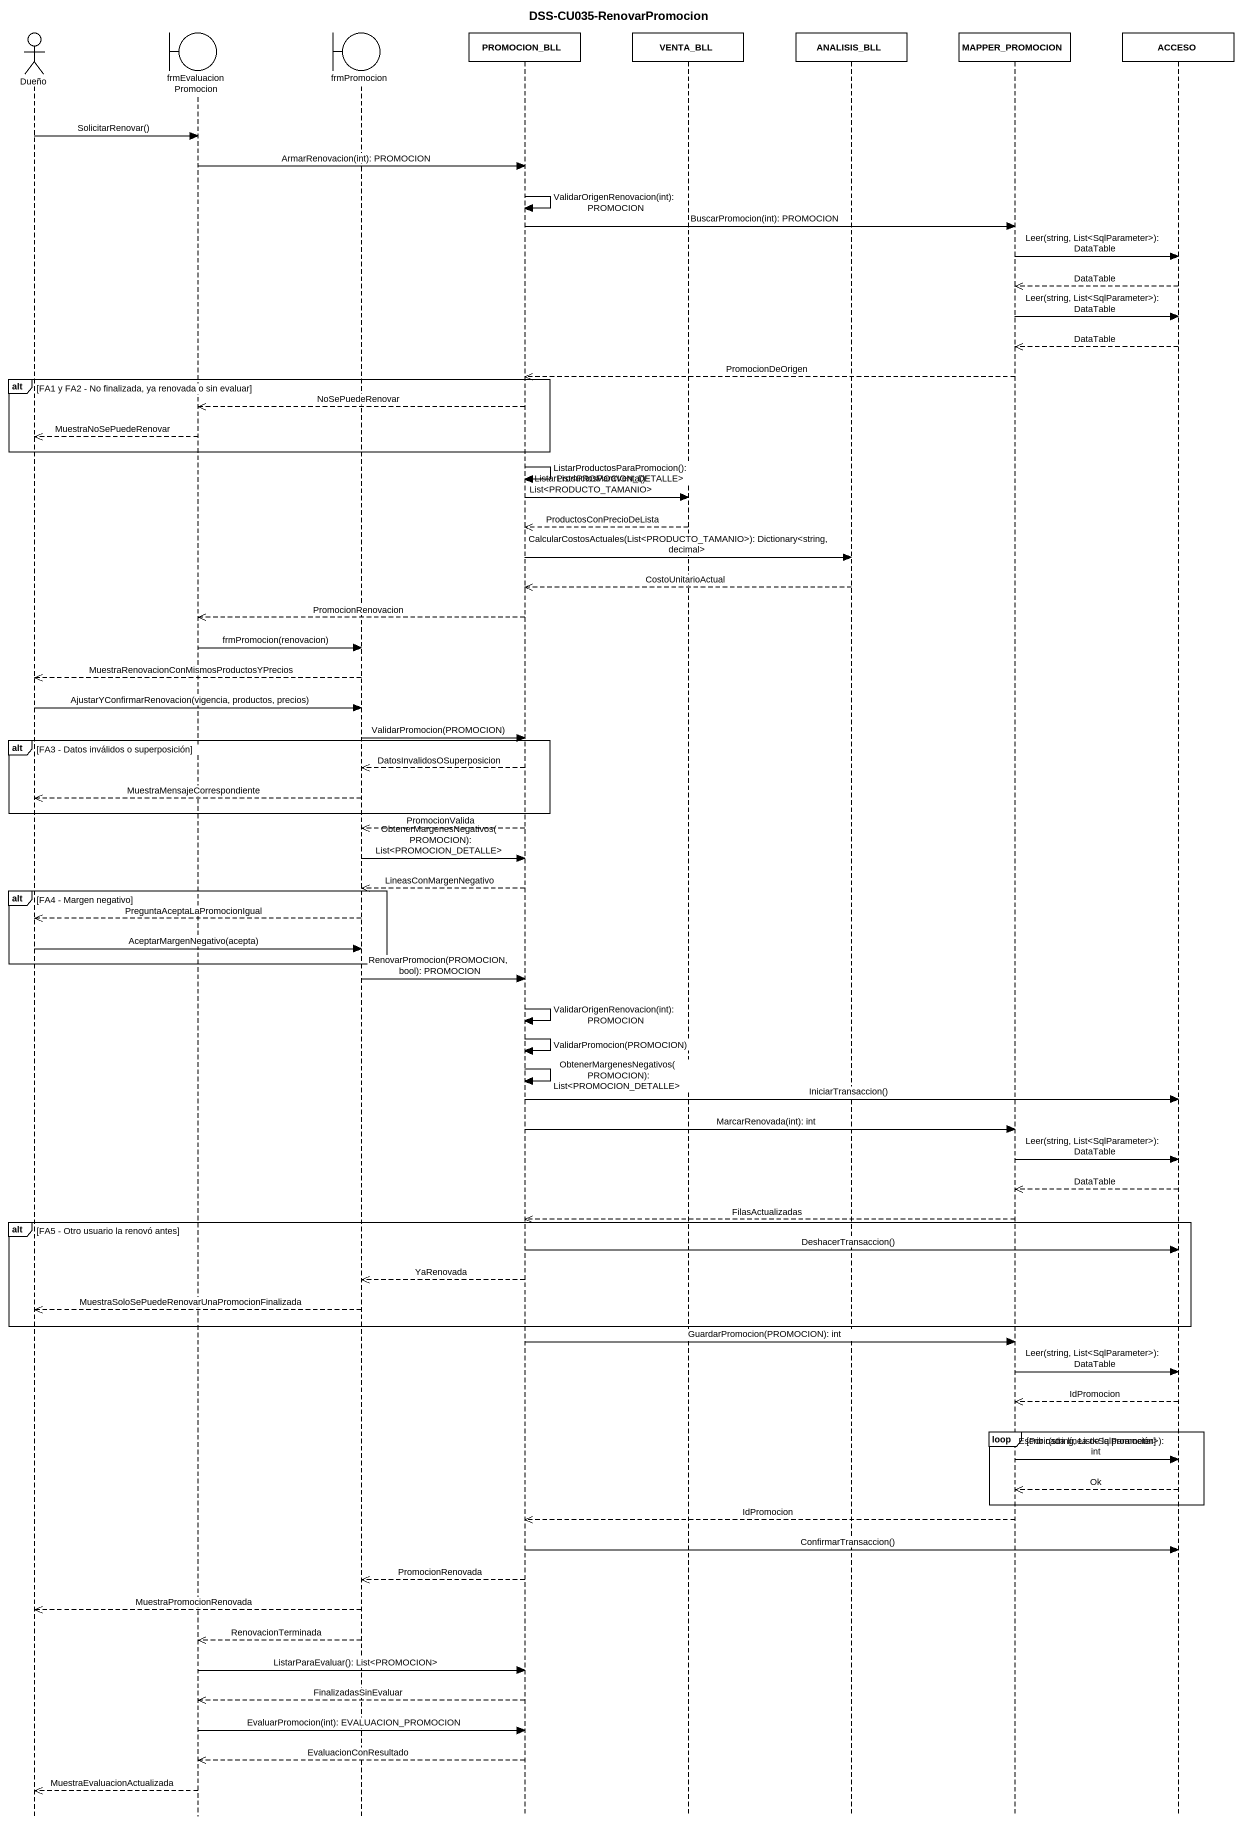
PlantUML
@startuml
title DSS-CU035-RenovarPromocion
hide footbox
actor Dueño
boundary frmEvaluacionPromocion
boundary frmPromocion
participant PROMOCION_BLL
participant VENTA_BLL
participant ANALISIS_BLL
participant MAPPER_PROMOCION
participant ACCESO

Dueño -> frmEvaluacionPromocion : SolicitarRenovar()
frmEvaluacionPromocion -> PROMOCION_BLL : ArmarRenovacion(int): PROMOCION
PROMOCION_BLL -> PROMOCION_BLL : ValidarOrigenRenovacion(int): PROMOCION
PROMOCION_BLL -> MAPPER_PROMOCION : BuscarPromocion(int): PROMOCION
MAPPER_PROMOCION -> ACCESO : Leer(string, List<SqlParameter>): DataTable
ACCESO -->> MAPPER_PROMOCION : DataTable
MAPPER_PROMOCION -> ACCESO : Leer(string, List<SqlParameter>): DataTable
ACCESO -->> MAPPER_PROMOCION : DataTable
MAPPER_PROMOCION -->> PROMOCION_BLL : PromocionDeOrigen
alt FA1 y FA2 - No finalizada, ya renovada o sin evaluar
  PROMOCION_BLL -->> frmEvaluacionPromocion : NoSePuedeRenovar
  frmEvaluacionPromocion -->> Dueño : MuestraNoSePuedeRenovar
end
PROMOCION_BLL -> PROMOCION_BLL : ListarProductosParaPromocion(): List<PROMOCION_DETALLE>
PROMOCION_BLL -> VENTA_BLL : ListarProductosParaVenta(): List<PRODUCTO_TAMANIO>
VENTA_BLL -->> PROMOCION_BLL : ProductosConPrecioDeLista
PROMOCION_BLL -> ANALISIS_BLL : CalcularCostosActuales(List<PRODUCTO_TAMANIO>): Dictionary<string, decimal>
ANALISIS_BLL -->> PROMOCION_BLL : CostoUnitarioActual
PROMOCION_BLL -->> frmEvaluacionPromocion : PromocionRenovacion
frmEvaluacionPromocion -> frmPromocion : frmPromocion(renovacion)
frmPromocion -->> Dueño : MuestraRenovacionConMismosProductosYPrecios
Dueño -> frmPromocion : AjustarYConfirmarRenovacion(vigencia, productos, precios)
frmPromocion -> PROMOCION_BLL : ValidarPromocion(PROMOCION)
alt FA3 - Datos inválidos o superposición
  PROMOCION_BLL -->> frmPromocion : DatosInvalidosOSuperposicion
  frmPromocion -->> Dueño : MuestraMensajeCorrespondiente
end
PROMOCION_BLL -->> frmPromocion : PromocionValida
frmPromocion -> PROMOCION_BLL : ObtenerMargenesNegativos(PROMOCION): List<PROMOCION_DETALLE>
PROMOCION_BLL -->> frmPromocion : LineasConMargenNegativo
alt FA4 - Margen negativo
  frmPromocion -->> Dueño : PreguntaAceptaLaPromocionIgual
  Dueño -> frmPromocion : AceptarMargenNegativo(acepta)
end
frmPromocion -> PROMOCION_BLL : RenovarPromocion(PROMOCION, bool): PROMOCION
PROMOCION_BLL -> PROMOCION_BLL : ValidarOrigenRenovacion(int): PROMOCION
PROMOCION_BLL -> PROMOCION_BLL : ValidarPromocion(PROMOCION)
PROMOCION_BLL -> PROMOCION_BLL : ObtenerMargenesNegativos(PROMOCION): List<PROMOCION_DETALLE>
PROMOCION_BLL -> ACCESO : IniciarTransaccion()
PROMOCION_BLL -> MAPPER_PROMOCION : MarcarRenovada(int): int
MAPPER_PROMOCION -> ACCESO : Leer(string, List<SqlParameter>): DataTable
ACCESO -->> MAPPER_PROMOCION : DataTable
MAPPER_PROMOCION -->> PROMOCION_BLL : FilasActualizadas
alt FA5 - Otro usuario la renovó antes
  PROMOCION_BLL -> ACCESO : DeshacerTransaccion()
  PROMOCION_BLL -->> frmPromocion : YaRenovada
  frmPromocion -->> Dueño : MuestraSoloSePuedeRenovarUnaPromocionFinalizada
end
PROMOCION_BLL -> MAPPER_PROMOCION : GuardarPromocion(PROMOCION): int
MAPPER_PROMOCION -> ACCESO : Leer(string, List<SqlParameter>): DataTable
ACCESO -->> MAPPER_PROMOCION : IdPromocion
loop Por cada línea de la promoción
  MAPPER_PROMOCION -> ACCESO : Escribir(string, List<SqlParameter>): int
  ACCESO -->> MAPPER_PROMOCION : Ok
end
MAPPER_PROMOCION -->> PROMOCION_BLL : IdPromocion
PROMOCION_BLL -> ACCESO : ConfirmarTransaccion()
PROMOCION_BLL -->> frmPromocion : PromocionRenovada
frmPromocion -->> Dueño : MuestraPromocionRenovada
frmPromocion -->> frmEvaluacionPromocion : RenovacionTerminada
frmEvaluacionPromocion -> PROMOCION_BLL : ListarParaEvaluar(): List<PROMOCION>
PROMOCION_BLL -->> frmEvaluacionPromocion : FinalizadasSinEvaluar
frmEvaluacionPromocion -> PROMOCION_BLL : EvaluarPromocion(int): EVALUACION_PROMOCION
PROMOCION_BLL -->> frmEvaluacionPromocion : EvaluacionConResultado
frmEvaluacionPromocion -->> Dueño : MuestraEvaluacionActualizada
@enduml
